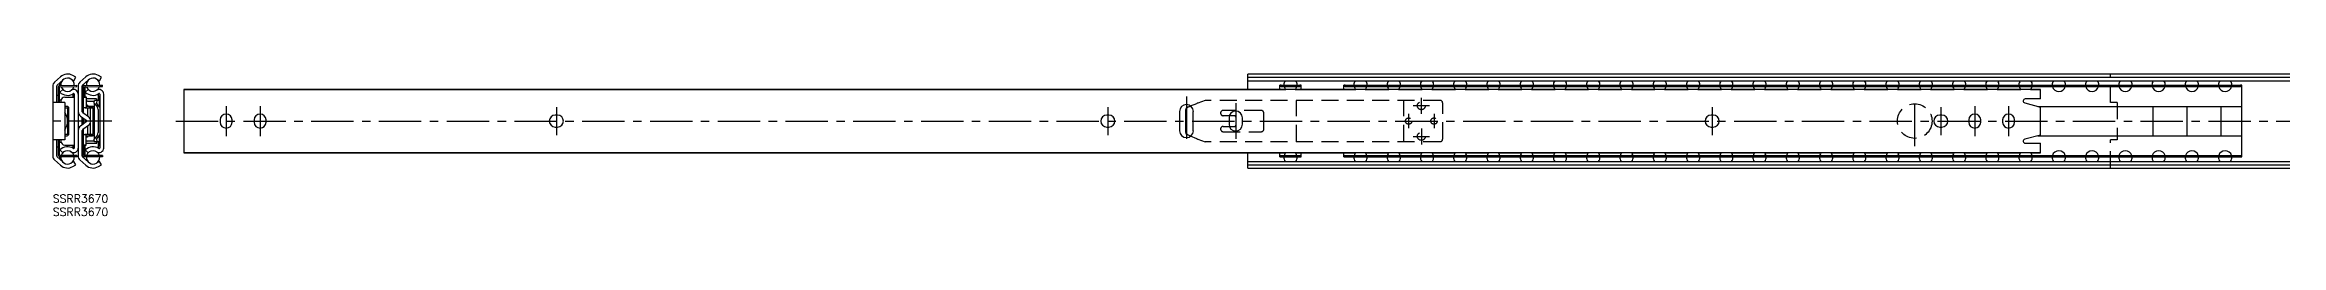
# Model space of a CAD drawing. Extents: x -3 to 1478, y -8 to 45.
# Drawn here: x -3 to 835, y -8 to 45 of the extents above; entities that cross this region are included whole.
import ezdxf

# ---------------------------------------------------------------- set-up
doc = ezdxf.new("R2010")
doc.units = 0
doc.header["$LTSCALE"] = 0.5
doc.linetypes.add('CENTER', pattern=[50.8, 31.75, -6.35, 6.35, -6.35])
doc.linetypes.add('DASHED', pattern=[19.05, 12.7, -6.35])
for name, color, linetype in [('MSM_CENTER', 1, 'CENTER'), ('MSM_CONTINUOUS', 7, 'CONTINUOUS'), ('MSM_DASHED', 4, 'DASHED'), ('MSM_PART_NUMBER', 7, 'CONTINUOUS')]:
    doc.layers.add(name, color=color, linetype=linetype)
doc.styles.get("Standard").update_dxf_attribs({"font": 'txt.shx', "height": 3, "bigfont": 'bigfont.shx'})

# ---------------------------------------------------------------- blocks, each defined once
blk = doc.blocks.new('*U3')
at = {"layer": 'MSM_PART_NUMBER'}
blk.add_text('SSRR3670', height=3, dxfattribs=at).set_placement((0, -3))
blk = doc.blocks.new('*U4')
at = {"layer": 'MSM_PART_NUMBER'}
blk.add_text('SSRR3670', height=3, dxfattribs=at).set_placement((0, -8))

msp = doc.modelspace()

# ---------------------------------------------------------------- linework, layer by layer
at = {"layer": 'MSM_CENTER'}
for p, q in [((425, 36.88), (425, 18.43)), ((443.46, 34.38), (443.46, 20.93)), ((513.05, 30.4), (513.05, 36.4)), ((698.01, 18.15), (698.01, 37.15)), ((22.1, 27.65), (-3, 27.65)), ((46.1, 27.65), (1477.65, 27.65)), ((65, 33.3), (65, 22)), ((77.7, 33.3), (77.7, 22)), ((188.8, 32.9), (188.8, 22.4)), ((395.5, 32.9), (395.5, 22.4)), ((508.3, 30.35), (508.3, 24.95)), ((516.05, 33.4), (510.05, 33.4)), ((517.8, 30.35), (517.8, 24.95)), ((622.1, 32.9), (622.1, 22.4)), ((707.8, 32.9), (707.8, 22.4)), ((720.5, 33.3), (720.5, 22)), ((733.2, 33.3), (733.2, 22)), ((787.3, 33.3), (787.3, 22)), ((800, 33.3), (800, 22)), ((812.7, 32.9), (812.7, 22.4)), ((510.05, 21.9), (516.05, 21.9)), ((513.05, 24.9), (513.05, 18.9))]:
    msp.add_line(p, q, dxfattribs=at)
at = {"layer": 'MSM_CONTINUOUS'}
for p, q in [((2.85, 44.25), (0.65, 42.24)), ((1.66, 41.14), (3.86, 43.15)), ((3.31, 42.4), (3.05, 42.4)), ((6.8, 43.46), (7.95, 42.8)), ((6.91, 43.4), (6.91, 43.4)), ((7.5, 43.06), (7.5, 42.86)), ((8.7, 44.1), (7.55, 44.76)), ((7.95, 42.8), (8.7, 44.1)), ((12.4, 44.25), (10.2, 42.24)), ((11.21, 41.14), (13.41, 43.15)), ((12.86, 42.4), (12.6, 42.4)), ((16.35, 43.46), (17.5, 42.8)), ((18.25, 44.1), (17.1, 44.76)), ((17.5, 42.8), (18.25, 44.1)), ((1471.4, 45.3), (448.01, 45.3)), ((448.01, 39.56), (448.01, 45.3)), ((448.01, 44.1), (1471.4, 44.1)), ((448.01, 42.8), (1471.4, 42.8)), ((0, 40.77), (0, 14.53)), ((4.5, 34.65), (0, 34.65)), ((1.5, 34.65), (1.5, 40.77)), ((1.5, 37.4), (2.05, 37.4)), ((2.05, 40.34), (2.05, 34.65)), ((2.5, 41.9), (2.5, 40.99)), ((2.55, 34.65), (2.55, 40.34)), ((2.55, 35.65), (3.14, 35.65)), ((3.75, 39.56), (2.67, 38.52)), ((2.74, 41.04), (9.05, 41.15)), ((2.75, 40.54), (9.06, 40.65)), ((3.05, 35.15), (3.05, 34.65)), ((4.5, 34.65), (4.5, 20.65)), ((4.55, 36.65), (8.05, 36.65)), ((7.5, 39.74), (7.5, 39.45)), ((7.5, 37.81), (7.5, 36.65)), ((8.05, 37.79), (8.05, 17.51)), ((9.06, 40.65), (9.05, 41.15)), ((9.55, 40.77), (9.55, 14.53)), ((11.05, 31.16), (11.05, 40.77)), ((11.55, 41.44), (11.55, 41.01)), ((11.55, 30.55), (11.55, 40.34)), ((11.55, 36.7), (11.6, 36.7)), ((11.55, 36.6), (12.55, 36.6)), ((11.6, 40.34), (11.6, 36.6)), ((11.74, 41.04), (18.05, 41.15)), ((11.75, 40.54), (18.06, 40.65)), ((12.1, 36.6), (12.1, 40.34)), ((12.1, 36.7), (12.55, 36.7)), ((13.3, 39.56), (12.22, 38.52)), ((12.3, 40.54), (12.72, 40.55)), ((12.55, 36.7), (12.55, 32.7)), ((13.05, 33.65), (12.55, 33.65)), ((16.14, 36), (13.05, 36)), ((13.05, 35.15), (15.55, 35.15)), ((13.05, 33.65), (13.05, 33.15)), ((15.59, 34.42), (15.67, 35.4)), ((15.59, 34.41), (15.59, 34.42)), ((15.59, 34.41), (15.59, 20.89)), ((15.63, 34.29), (16.77, 32.89)), ((17.6, 35.4), (15.67, 35.4)), ((16.48, 35.4), (16.39, 34.32)), ((16.4, 34.29), (17.53, 32.89)), ((16.55, 35.4), (16.55, 35.94)), ((17.05, 39.74), (17.05, 39.45)), ((17.05, 37.81), (17.05, 35.4)), ((17.46, 35.4), (17.46, 32.98)), ((17.51, 40.63), (18.61, 40.65)), ((17.55, 36.4), (17.55, 35.4)), ((17.6, 37.79), (17.6, 17.51)), ((18.06, 40.65), (18.05, 41.15)), ((18.05, 41.14), (18.6, 41.15)), ((18.61, 40.65), (18.6, 41.15)), ((19.1, 17.51), (19.1, 37.79)), ((49.1, 39.56), (49.1, 15.74)), ((49.1, 39.56), (462.21, 39.56)), ((745.1, 39.49), (49.1, 39.49)), ((460.01, 39.56), (460.01, 41.13)), ((460.51, 41.15), (467.51, 41.15)), ((460.51, 40.65), (467.51, 40.65)), ((465.81, 39.56), (488.44, 39.56)), ((468.01, 39.56), (468.01, 41.13)), ((484.01, 39.56), (484.01, 41.13)), ((484.51, 41.15), (820.11, 41.15)), ((484.51, 40.65), (820.11, 40.65)), ((492.04, 39.56), (500.91, 39.56)), ((504.51, 39.56), (513.38, 39.56)), ((516.98, 39.56), (525.84, 39.56)), ((529.44, 39.56), (538.31, 39.56)), ((541.91, 39.56), (550.78, 39.56)), ((554.38, 39.56), (563.24, 39.56)), ((566.84, 39.56), (575.71, 39.56)), ((579.31, 39.56), (588.18, 39.56)), ((591.78, 39.56), (600.64, 39.56)), ((604.24, 39.56), (613.11, 39.56)), ((616.71, 39.56), (625.58, 39.56)), ((629.18, 39.56), (638.04, 39.56)), ((641.64, 39.56), (650.51, 39.56)), ((654.11, 39.56), (662.98, 39.56)), ((666.58, 39.56), (675.44, 39.56)), ((679.04, 39.56), (687.91, 39.56)), ((691.51, 39.56), (700.38, 39.56)), ((703.98, 39.56), (712.84, 39.56)), ((716.44, 39.56), (725.31, 39.56)), ((728.91, 39.56), (737.78, 39.56)), ((739.25, 34.48), (745.1, 32.9)), ((745.1, 35.95), (739.45, 35.95)), ((741.38, 39.56), (745.1, 39.56)), ((745.1, 35.95), (745.1, 39.56)), ((820.61, 14.17), (820.61, 41.13)), ((5.35, 33.15), (4.5, 33.15)), ((4.5, 32.65), (5.35, 32.65)), ((5.55, 32.45), (5.55, 22.85)), ((6.05, 22.85), (6.05, 32.45)), ((10.4, 29.52), (12.57, 28)), ((12.57, 27.3), (10.4, 25.78)), ((11.05, 26.23), (11.05, 29.07)), ((13.43, 29.23), (11.26, 30.75)), ((11.26, 24.55), (13.43, 26.07)), ((11.55, 32.7), (12.55, 32.7)), ((11.55, 26.59), (11.55, 28.71)), ((12.3, 32.65), (14.89, 32.65)), ((14.89, 33.15), (12.55, 33.15)), ((13.05, 32.65), (13.05, 29.49)), ((13.05, 25.81), (13.05, 22.65)), ((13.55, 33.15), (15.55, 33.15)), ((14.05, 32.55), (14.05, 28.5)), ((14.05, 26.8), (14.05, 22.75)), ((15.09, 32.45), (15.09, 22.85)), ((16.97, 31.96), (16.97, 23.34)), ((62.75, 28.05), (62.75, 27.25)), ((67.25, 27.25), (67.25, 28.05)), ((75.45, 28.05), (75.45, 27.25)), ((79.95, 27.25), (79.95, 28.05)), ((189.2, 29.9), (188.4, 29.9)), ((188.4, 25.4), (189.2, 25.4)), ((395.9, 29.9), (395.1, 29.9)), ((395.1, 25.4), (395.9, 25.4)), ((422.42, 31.3), (422.42, 24)), ((424.75, 23.34), (424.75, 31.96)), ((425.01, 31.96), (425.01, 23.34)), ((425.37, 32.89), (426.55, 33.36)), ((426.63, 33.29), (425.63, 32.89)), ((427.57, 24), (427.57, 31.3)), ((440.96, 28.88), (440.96, 26.43)), ((443.2, 29.65), (441.08, 29.65)), ((441.08, 25.65), (443.2, 25.65)), ((443.46, 29.15), (443.46, 26.15)), ((443.68, 26.15), (443.68, 29.15)), ((445.96, 26.43), (445.96, 28.88)), ((622.5, 29.9), (621.7, 29.9)), ((621.7, 25.4), (622.5, 25.4)), ((708.2, 29.9), (707.4, 29.9)), ((707.4, 25.4), (708.2, 25.4)), ((718.25, 28.05), (718.25, 27.25)), ((722.75, 27.25), (722.75, 28.05)), ((730.95, 28.05), (730.95, 27.25)), ((735.45, 27.25), (735.45, 28.05)), ((744.17, 33.15), (820.61, 33.15)), ((745.1, 22.4), (745.1, 32.9)), ((4.5, 20.65), (0, 20.65)), ((1.5, 14.53), (1.5, 20.65)), ((1.5, 17.9), (2.05, 17.9)), ((2.05, 20.65), (2.05, 14.96)), ((2.55, 14.96), (2.55, 20.65)), ((3.14, 19.65), (2.55, 19.65)), ((2.67, 16.78), (3.75, 15.74)), ((3.05, 20.65), (3.05, 20.15)), ((5.35, 22.65), (4.5, 22.65)), ((4.5, 22.15), (5.35, 22.15)), ((4.55, 18.65), (8.05, 18.65)), ((7.5, 18.65), (7.5, 17.49)), ((11.05, 14.53), (11.05, 24.14)), ((11.55, 14.96), (11.55, 24.75)), ((11.55, 22.6), (12.55, 22.6)), ((11.55, 18.7), (12.55, 18.7)), ((11.55, 18.6), (11.6, 18.6)), ((11.6, 18.7), (11.6, 14.96)), ((12.1, 14.96), (12.1, 18.7)), ((12.1, 18.6), (12.55, 18.6)), ((12.22, 16.78), (13.3, 15.74)), ((14.89, 22.65), (12.3, 22.65)), ((12.55, 18.6), (12.55, 22.6)), ((12.55, 22.15), (14.89, 22.15)), ((13.05, 21.65), (12.55, 21.65)), ((13.05, 22.15), (13.05, 21.65)), ((15.55, 20.15), (13.05, 20.15)), ((13.05, 19.3), (16.14, 19.3)), ((15.55, 22.15), (13.55, 22.15)), ((15.59, 20.88), (15.59, 20.89)), ((15.67, 19.9), (15.59, 20.88)), ((16.77, 22.41), (15.63, 21.01)), ((17.6, 19.9), (15.67, 19.9)), ((16.39, 20.98), (16.48, 19.9)), ((17.53, 22.41), (16.4, 21.01)), ((16.55, 19.36), (16.55, 19.9)), ((17.05, 19.9), (17.05, 17.49)), ((17.46, 22.32), (17.46, 19.9)), ((17.55, 19.9), (17.55, 18.9)), ((426.55, 21.94), (425.37, 22.41)), ((425.63, 22.41), (426.63, 22.01)), ((745.1, 22.4), (739.25, 20.82)), ((739.45, 19.35), (745.1, 19.35)), ((744.17, 22.15), (820.61, 22.15)), ((745.1, 15.74), (745.1, 19.35)), ((0.65, 13.06), (2.85, 11.05)), ((3.86, 12.15), (1.66, 14.16)), ((2.5, 14.31), (2.5, 13.4)), ((9.05, 14.15), (2.74, 14.26)), ((9.06, 14.65), (2.75, 14.76)), ((3.31, 12.9), (3.05, 12.9)), ((7.95, 12.5), (6.8, 11.84)), ((6.91, 11.9), (6.91, 11.9)), ((7.5, 15.85), (7.5, 15.56)), ((7.5, 12.44), (7.5, 12.24)), ((7.55, 10.54), (8.7, 11.2)), ((8.7, 11.2), (7.95, 12.5)), ((9.06, 14.65), (9.05, 14.15)), ((10.2, 13.06), (12.4, 11.05)), ((13.41, 12.15), (11.21, 14.16)), ((11.55, 14.29), (11.55, 13.86)), ((18.05, 14.15), (11.74, 14.26)), ((18.06, 14.65), (11.75, 14.76)), ((12.72, 14.75), (12.3, 14.76)), ((12.86, 12.9), (12.6, 12.9)), ((17.5, 12.5), (16.35, 11.84)), ((17.05, 15.85), (17.05, 15.56)), ((17.1, 10.54), (18.25, 11.2)), ((18.25, 11.2), (17.5, 12.5)), ((18.61, 14.65), (17.51, 14.67)), ((18.06, 14.65), (18.05, 14.15)), ((18.6, 14.15), (18.05, 14.16)), ((18.61, 14.65), (18.6, 14.15)), ((49.1, 15.81), (745.1, 15.81)), ((49.1, 15.74), (462.21, 15.74)), ((448.01, 10), (448.01, 15.74)), ((448.01, 12.5), (1471.4, 12.5)), ((448.01, 11.2), (1471.4, 11.2)), ((448.01, 10), (1471.4, 10)), ((460.01, 14.17), (460.01, 15.74)), ((460.51, 14.65), (467.51, 14.65)), ((460.51, 14.15), (467.51, 14.15)), ((465.81, 15.74), (488.44, 15.74)), ((468.01, 14.17), (468.01, 15.74)), ((484.01, 14.17), (484.01, 15.74)), ((484.51, 14.65), (820.11, 14.65)), ((484.51, 14.15), (820.11, 14.15)), ((492.04, 15.74), (500.91, 15.74)), ((504.51, 15.74), (513.38, 15.74)), ((516.98, 15.74), (525.84, 15.74)), ((529.44, 15.74), (538.31, 15.74)), ((541.91, 15.74), (550.78, 15.74)), ((554.38, 15.74), (563.24, 15.74)), ((566.84, 15.74), (575.71, 15.74)), ((579.31, 15.74), (588.18, 15.74)), ((591.78, 15.74), (600.64, 15.74)), ((604.24, 15.74), (613.11, 15.74)), ((616.71, 15.74), (625.58, 15.74)), ((629.18, 15.74), (638.04, 15.74)), ((641.64, 15.74), (650.51, 15.74)), ((654.11, 15.74), (662.98, 15.74)), ((666.58, 15.74), (675.44, 15.74)), ((679.04, 15.74), (687.91, 15.74)), ((691.51, 15.74), (700.38, 15.74)), ((703.98, 15.74), (712.84, 15.74)), ((716.44, 15.74), (725.31, 15.74)), ((728.91, 15.74), (737.78, 15.74)), ((741.38, 15.74), (745.1, 15.74))]:
    msp.add_line(p, q, dxfattribs=at)
for centre, radius, start, end in [((2, 40.77), 2, 132.38758, 180), ((5.55, 41.3), 4, 59.99444, 132.38758), ((5.55, 41.3), 2.5, 356.15708, 185.84292), ((11.55, 40.77), 2, 132.38758, 180), ((15.1, 41.3), 4, 59.99444, 132.38758), ((15.1, 41.3), 2.5, 356.37782, 185.62218), ((464.01, 41.3), 2.5, 143.10045, 183.43981), ((464.01, 41.3), 2.5, 356.56019, 36.89955), ((490.24, 41.3), 2.5, 143.10045, 183.43981), ((490.24, 41.3), 2.5, 356.56019, 36.89955), ((502.71, 41.3), 2.5, 143.10045, 183.43981), ((502.71, 41.3), 2.5, 356.56019, 36.89955), ((515.18, 41.3), 2.5, 143.10045, 183.43981), ((515.18, 41.3), 2.5, 356.56019, 36.89955), ((527.64, 41.3), 2.5, 143.10045, 183.43981), ((527.64, 41.3), 2.5, 356.56019, 36.89955), ((540.11, 41.3), 2.5, 143.10045, 183.43981), ((540.11, 41.3), 2.5, 356.56019, 36.89955), ((552.58, 41.3), 2.5, 143.10045, 183.43981), ((552.58, 41.3), 2.5, 356.56019, 36.89955), ((565.04, 41.3), 2.5, 143.10045, 183.43981), ((565.04, 41.3), 2.5, 356.56019, 36.89955), ((577.51, 41.3), 2.5, 143.10045, 183.43981), ((577.51, 41.3), 2.5, 356.56019, 36.89955), ((589.98, 41.3), 2.5, 143.10045, 183.43981), ((589.98, 41.3), 2.5, 356.56019, 36.89955), ((602.44, 41.3), 2.5, 143.10045, 183.43981), ((602.44, 41.3), 2.5, 356.56019, 36.89955), ((614.91, 41.3), 2.5, 143.10045, 183.43981), ((614.91, 41.3), 2.5, 356.56019, 36.89955), ((627.38, 41.3), 2.5, 143.10045, 183.43981), ((627.38, 41.3), 2.5, 356.56019, 36.89955), ((639.84, 41.3), 2.5, 143.10045, 183.43981), ((639.84, 41.3), 2.5, 356.56019, 36.89955), ((652.31, 41.3), 2.5, 143.10045, 183.43981), ((652.31, 41.3), 2.5, 356.56019, 36.89955), ((664.78, 41.3), 2.5, 143.10045, 183.43981), ((664.78, 41.3), 2.5, 356.56019, 36.89955), ((677.24, 41.3), 2.5, 143.10045, 183.43981), ((677.24, 41.3), 2.5, 356.56019, 36.89955), ((689.71, 41.3), 2.5, 143.10045, 183.43981), ((689.71, 41.3), 2.5, 356.56019, 36.89955), ((702.18, 41.3), 2.5, 143.10045, 183.43981), ((702.18, 41.3), 2.5, 356.56019, 36.89955), ((714.64, 41.3), 2.5, 143.10045, 183.43981), ((714.64, 41.3), 2.5, 356.56019, 36.89955), ((727.11, 41.3), 2.5, 143.10045, 183.43981), ((727.11, 41.3), 2.5, 356.56019, 36.89955), ((739.58, 41.3), 2.5, 143.10045, 183.43981), ((739.58, 41.3), 2.5, 356.56019, 36.89955), ((752.04, 41.3), 2.5, 143.10045, 183.43981), ((752.04, 41.3), 2.5, 356.56019, 36.89955), ((764.51, 41.3), 2.5, 143.10045, 183.43981), ((764.51, 41.3), 2.5, 356.56019, 36.89955), ((776.98, 41.3), 2.5, 143.10045, 183.43981), ((776.98, 41.3), 2.5, 356.56019, 36.89955), ((789.44, 41.3), 2.5, 143.10045, 183.43981), ((789.44, 41.3), 2.5, 356.56019, 36.89955), ((801.91, 41.3), 2.5, 143.10045, 183.43981), ((801.91, 41.3), 2.5, 356.56019, 36.89955), ((814.38, 41.3), 2.5, 143.10045, 183.43981), ((814.38, 41.3), 2.5, 356.56019, 36.89955), ((2, 40.77), 0.5, 132.38758, 180), ((2.75, 40.34), 0.7, 91, 180), ((2.75, 40.34), 0.2, 91, 180), ((5.55, 41.3), 4, 223.95, 303.20382), ((4.55, 35.15), 1.5, 90, 180), ((5.55, 41.3), 2.5, 197.52444, 344.47556), ((7.85, 37.79), 1.7, 0, 123.20382), ((7, 36.4), 1, 14.47751, 60), ((7.85, 37.79), 0.2, 0, 123.20382), ((11.55, 40.77), 0.5, 132.38758, 180), ((11.75, 40.34), 0.7, 91, 180), ((11.75, 40.34), 0.2, 91, 180), ((12.3, 40.34), 0.7, 167.76124, 180), ((12.3, 40.34), 0.2, 91, 180), ((15.1, 41.3), 4, 223.95, 303.20382), ((13.05, 34), 2, 89.99968, 104.4507), ((13.05, 33.15), 2, 89.99968, 104.4507), ((15.1, 41.3), 2.5, 197.2951, 344.7049), ((15.55, 51.34), 16.19, 269.9997, 270.34377), ((15.77, 34.41), 0.181, 182.54987, 222.66591), ((16.05, 34), 2, 75.5493, 87.52834), ((16.42, 34.32), 0.0352, 178.49597, 222.9813), ((17.4, 37.79), 1.7, 0, 123.20382), ((16.55, 36.4), 1, 0, 60), ((17.4, 37.79), 0.2, 0, 123.20382), ((425, 31.3), 2.58, 0, 180), ((460.76, 26.81), 14.34, 90.99867, 92.99829), ((460.76, 26.31), 14.34, 90.99864, 92.99838), ((464.01, 41.3), 2.5, 195.06825, 226.52733), ((464.01, 41.3), 2.5, 313.47267, 344.93175), ((467.26, 26.81), 14.34, 87.00171, 89.00133), ((467.26, 26.31), 14.34, 87.00162, 89.00136), ((484.76, 26.81), 14.34, 90.99867, 92.99829), ((484.76, 26.31), 14.34, 90.99864, 92.99838), ((490.24, 41.3), 2.5, 195.06825, 226.52733), ((490.24, 41.3), 2.5, 313.47267, 344.93175), ((502.71, 41.3), 2.5, 195.06825, 226.52733), ((502.71, 41.3), 2.5, 313.47267, 344.93175), ((515.18, 41.3), 2.5, 195.06825, 226.52733), ((515.18, 41.3), 2.5, 313.47267, 344.93175), ((527.64, 41.3), 2.5, 195.06825, 226.52733), ((527.64, 41.3), 2.5, 313.47267, 344.93175), ((540.11, 41.3), 2.5, 195.06825, 226.52733), ((540.11, 41.3), 2.5, 313.47267, 344.93175), ((552.58, 41.3), 2.5, 195.06825, 226.52733), ((552.58, 41.3), 2.5, 313.47267, 344.93175), ((565.04, 41.3), 2.5, 195.06825, 226.52733), ((565.04, 41.3), 2.5, 313.47267, 344.93175), ((577.51, 41.3), 2.5, 195.06825, 226.52733), ((577.51, 41.3), 2.5, 313.47267, 344.93175), ((589.98, 41.3), 2.5, 195.06825, 226.52733), ((589.98, 41.3), 2.5, 313.47267, 344.93175), ((602.44, 41.3), 2.5, 195.06825, 226.52733), ((602.44, 41.3), 2.5, 313.47267, 344.93175), ((614.91, 41.3), 2.5, 195.06825, 226.52733), ((614.91, 41.3), 2.5, 313.47267, 344.93175), ((627.38, 41.3), 2.5, 195.06825, 226.52733), ((627.38, 41.3), 2.5, 313.47267, 344.93175), ((639.84, 41.3), 2.5, 195.06825, 226.52733), ((639.84, 41.3), 2.5, 313.47267, 344.93175), ((652.31, 41.3), 2.5, 195.06825, 226.52733), ((652.31, 41.3), 2.5, 313.47267, 344.93175), ((664.78, 41.3), 2.5, 195.06825, 226.52733), ((664.78, 41.3), 2.5, 313.47267, 344.93175), ((677.24, 41.3), 2.5, 195.06825, 226.52733), ((677.24, 41.3), 2.5, 313.47267, 344.93175), ((689.71, 41.3), 2.5, 195.06825, 226.52733), ((689.71, 41.3), 2.5, 313.47267, 344.93175), ((702.18, 41.3), 2.5, 195.06825, 226.52733), ((702.18, 41.3), 2.5, 313.47267, 344.93175), ((714.64, 41.3), 2.5, 195.06825, 226.52733), ((714.64, 41.3), 2.5, 313.47267, 344.93175), ((727.11, 41.3), 2.5, 195.06825, 226.52733), ((727.11, 41.3), 2.5, 313.47267, 344.93175), ((739.58, 41.3), 2.5, 195.06825, 226.52733), ((739.45, 35.2), 0.75, 90, 254.91196), ((739.58, 41.3), 2.5, 313.47267, 344.93175), ((752.04, 41.3), 2.5, 195.06825, 344.93175), ((764.51, 41.3), 2.5, 195.06825, 344.93175), ((776.98, 41.3), 2.5, 195.06825, 344.93175), ((789.44, 41.3), 2.5, 195.06825, 344.93175), ((801.91, 41.3), 2.5, 195.06825, 344.93175), ((814.38, 41.3), 2.5, 195.06825, 344.93175), ((819.86, 26.81), 14.34, 87.00171, 89.00133), ((819.86, 26.31), 14.34, 87.00162, 89.00136), ((-0.45, 27.65), 6, 325.58849, 34.41151), ((5.35, 32.45), 0.7, 0, 90), ((5.35, 32.45), 0.2, 0, 90), ((11.55, 31.16), 2, 180, 234.88799), ((11.55, 24.14), 2, 125.11201, 180), ((11.55, 31.16), 0.5, 180, 234.88799), ((12.3, 33.35), 0.7, 248.21321, 270), ((12.32, 27.65), 0.426, 305.11201, 54.88799), ((12.32, 27.65), 1.93, 305.11201, 54.88799), ((13.55, 32.65), 0.501, 89.99996, 97.05133), ((13.95, 32.55), 0.1, 0, 90), ((14.89, 32.45), 0.7, 0, 90), ((14.89, 32.45), 0.2, 0, 90), ((15.55, 49.4), 16.24, 269.99998, 270.12941), ((14.82, 31.99), 2.15, 359.04463, 24.8157), ((17.13, 32.58), 0.51, 22.77426, 37.65763), ((65, 28.05), 2.25, 0, 180), ((65, 27.25), 2.25, 180, 0), ((77.7, 28.05), 2.25, 0, 180), ((77.7, 27.25), 2.25, 180, 0), ((188.4, 27.65), 2.25, 90, 270), ((189.2, 27.65), 2.25, 270, 90), ((395.1, 27.65), 2.25, 90, 270), ((395.9, 27.65), 2.25, 270, 90), ((425.76, 31.97), 1, 112.52743, 180.6224), ((426.01, 31.97), 1, 112.52743, 180.6224), ((443.46, 28.88), 2.5, 0, 180), ((443.46, 26.43), 2.5, 180, 0), ((442.97, 29.16), 0.49, 358.86181, 88.77168), ((442.97, 26.14), 0.49, 271.22832, 1.13819), ((443.17, 29.14), 0.516, 1.61428, 86.01922), ((443.17, 26.16), 0.516, 273.98078, 358.38572), ((621.7, 27.65), 2.25, 90, 270), ((622.5, 27.65), 2.25, 270, 90), ((707.4, 27.65), 2.25, 90, 270), ((708.2, 27.65), 2.25, 270, 90), ((720.5, 28.05), 2.25, 0, 180), ((720.5, 27.25), 2.25, 180, 0), ((733.2, 28.05), 2.25, 0, 180), ((733.2, 27.25), 2.25, 180, 0), ((5.55, 14), 4, 56.79618, 136.05), ((4.55, 20.15), 1.5, 180, 270), ((5.35, 22.85), 0.7, 270, 0), ((5.35, 22.85), 0.2, 270, 0), ((7.85, 17.51), 1.7, 236.79618, 0), ((7, 18.9), 1, 300, 345.52249), ((7.85, 17.51), 0.2, 236.79618, 0), ((11.55, 24.14), 0.5, 125.11201, 180), ((12.3, 21.95), 0.7, 90, 111.78679), ((15.1, 14), 4, 56.79618, 136.05), ((13.05, 22.15), 2, 255.5493, 270.00032), ((13.05, 21.3), 2, 255.5493, 270.00032), ((13.55, 22.65), 0.501, 262.94867, 270.00004), ((13.95, 22.75), 0.1, 270, 0), ((14.89, 22.85), 0.7, 270, 0), ((14.89, 22.85), 0.2, 270, 0), ((15.55, 5.9), 16.24, 89.87059, 90.00002), ((15.55, 3.96), 16.19, 89.65623, 90.0003), ((15.77, 20.88), 0.188, 138.13672, 176.6475), ((16.05, 21.3), 2, 272.47166, 284.4507), ((16.42, 20.98), 0.0355, 137.24341, 181.27933), ((17.4, 17.51), 1.7, 236.79618, 0), ((14.82, 23.31), 2.15, 335.1843, 0.95537), ((16.55, 18.9), 1, 300, 0), ((17.4, 17.51), 0.2, 236.79618, 0), ((17.13, 22.72), 0.51, 322.34237, 337.22574), ((425, 24), 2.58, 180, 0), ((425.76, 23.33), 1, 179.3776, 247.47257), ((426.01, 23.33), 1, 179.3776, 247.47257), ((739.45, 20.1), 0.75, 105.08804, 270), ((2, 14.53), 2, 180, 227.61242), ((2, 14.53), 0.5, 180, 227.61242), ((2.75, 14.96), 0.7, 180, 269), ((2.75, 14.96), 0.2, 180, 269), ((5.55, 14), 4, 227.61242, 300.00556), ((5.55, 14), 2.5, 174.15708, 3.84292), ((5.55, 14), 2.5, 15.52444, 162.47556), ((11.55, 14.53), 2, 180, 227.61242), ((11.75, 14.96), 0.7, 180, 269), ((11.55, 14.53), 0.5, 180, 227.61242), ((11.75, 14.96), 0.2, 180, 269), ((12.3, 14.96), 0.7, 180, 192.23876), ((12.3, 14.96), 0.2, 180, 269), ((15.1, 14), 4, 227.61242, 300.00556), ((15.1, 14), 2.5, 174.37782, 3.62218), ((15.1, 14), 2.5, 15.2951, 162.7049), ((460.76, 28.99), 14.34, 267.00162, 269.00136), ((460.76, 28.49), 14.34, 267.00171, 269.00133), ((464.01, 14), 2.5, 176.56019, 216.89955), ((464.01, 14), 2.5, 133.47267, 164.93175), ((464.01, 14), 2.5, 15.06825, 46.52733), ((464.01, 14), 2.5, 323.10045, 3.43981), ((467.26, 28.99), 14.34, 270.99864, 272.99838), ((467.26, 28.49), 14.34, 270.99867, 272.99829), ((484.76, 28.99), 14.34, 267.00162, 269.00136), ((484.76, 28.49), 14.34, 267.00171, 269.00133), ((490.24, 14), 2.5, 176.56019, 216.89955), ((490.24, 14), 2.5, 133.47267, 164.93175), ((490.24, 14), 2.5, 15.06825, 46.52733), ((490.24, 14), 2.5, 323.10045, 3.43981), ((502.71, 14), 2.5, 176.56019, 216.89955), ((502.71, 14), 2.5, 133.47267, 164.93175), ((502.71, 14), 2.5, 15.06825, 46.52733), ((502.71, 14), 2.5, 323.10045, 3.43981), ((515.18, 14), 2.5, 176.56019, 216.89955), ((515.18, 14), 2.5, 133.47267, 164.93175), ((515.18, 14), 2.5, 15.06825, 46.52733), ((515.18, 14), 2.5, 323.10045, 3.43981), ((527.64, 14), 2.5, 176.56019, 216.89955), ((527.64, 14), 2.5, 133.47267, 164.93175), ((527.64, 14), 2.5, 15.06825, 46.52733), ((527.64, 14), 2.5, 323.10045, 3.43981), ((540.11, 14), 2.5, 176.56019, 216.89955), ((540.11, 14), 2.5, 133.47267, 164.93175), ((540.11, 14), 2.5, 15.06825, 46.52733), ((540.11, 14), 2.5, 323.10045, 3.43981), ((552.58, 14), 2.5, 176.56019, 216.89955), ((552.58, 14), 2.5, 133.47267, 164.93175), ((552.58, 14), 2.5, 15.06825, 46.52733), ((552.58, 14), 2.5, 323.10045, 3.43981), ((565.04, 14), 2.5, 176.56019, 216.89955), ((565.04, 14), 2.5, 133.47267, 164.93175), ((565.04, 14), 2.5, 15.06825, 46.52733), ((565.04, 14), 2.5, 323.10045, 3.43981), ((577.51, 14), 2.5, 176.56019, 216.89955), ((577.51, 14), 2.5, 133.47267, 164.93175), ((577.51, 14), 2.5, 15.06825, 46.52733), ((577.51, 14), 2.5, 323.10045, 3.43981), ((589.98, 14), 2.5, 176.56019, 216.89955), ((589.98, 14), 2.5, 133.47267, 164.93175), ((589.98, 14), 2.5, 15.06825, 46.52733), ((589.98, 14), 2.5, 323.10045, 3.43981), ((602.44, 14), 2.5, 176.56019, 216.89955), ((602.44, 14), 2.5, 133.47267, 164.93175), ((602.44, 14), 2.5, 15.06825, 46.52733), ((602.44, 14), 2.5, 323.10045, 3.43981), ((614.91, 14), 2.5, 176.56019, 216.89955), ((614.91, 14), 2.5, 133.47267, 164.93175), ((614.91, 14), 2.5, 15.06825, 46.52733), ((614.91, 14), 2.5, 323.10045, 3.43981), ((627.38, 14), 2.5, 176.56019, 216.89955), ((627.38, 14), 2.5, 133.47267, 164.93175), ((627.38, 14), 2.5, 15.06825, 46.52733), ((627.38, 14), 2.5, 323.10045, 3.43981), ((639.84, 14), 2.5, 176.56019, 216.89955), ((639.84, 14), 2.5, 133.47267, 164.93175), ((639.84, 14), 2.5, 15.06825, 46.52733), ((639.84, 14), 2.5, 323.10045, 3.43981), ((652.31, 14), 2.5, 176.56019, 216.89955), ((652.31, 14), 2.5, 133.47267, 164.93175), ((652.31, 14), 2.5, 15.06825, 46.52733), ((652.31, 14), 2.5, 323.10045, 3.43981), ((664.78, 14), 2.5, 176.56019, 216.89955), ((664.78, 14), 2.5, 133.47267, 164.93175), ((664.78, 14), 2.5, 15.06825, 46.52733), ((664.78, 14), 2.5, 323.10045, 3.43981), ((677.24, 14), 2.5, 176.56019, 216.89955), ((677.24, 14), 2.5, 133.47267, 164.93175), ((677.24, 14), 2.5, 15.06825, 46.52733), ((677.24, 14), 2.5, 323.10045, 3.43981), ((689.71, 14), 2.5, 176.56019, 216.89955), ((689.71, 14), 2.5, 133.47267, 164.93175), ((689.71, 14), 2.5, 15.06825, 46.52733), ((689.71, 14), 2.5, 323.10045, 3.43981), ((702.18, 14), 2.5, 176.56019, 216.89955), ((702.18, 14), 2.5, 133.47267, 164.93175), ((702.18, 14), 2.5, 15.06825, 46.52733), ((702.18, 14), 2.5, 323.10045, 3.43981), ((714.64, 14), 2.5, 176.56019, 216.89955), ((714.64, 14), 2.5, 133.47267, 164.93175), ((714.64, 14), 2.5, 15.06825, 46.52733), ((714.64, 14), 2.5, 323.10045, 3.43981), ((727.11, 14), 2.5, 176.56019, 216.89955), ((727.11, 14), 2.5, 133.47267, 164.93175), ((727.11, 14), 2.5, 15.06825, 46.52733), ((727.11, 14), 2.5, 323.10045, 3.43981), ((739.58, 14), 2.5, 176.56019, 216.89955), ((739.58, 14), 2.5, 133.47267, 164.93175), ((739.58, 14), 2.5, 15.06825, 46.52733), ((739.58, 14), 2.5, 323.10045, 3.43981), ((752.04, 14), 2.5, 176.56019, 216.89955), ((752.04, 14), 2.5, 15.06825, 164.93175), ((752.04, 14), 2.5, 323.10045, 3.43981), ((764.51, 14), 2.5, 176.56019, 216.89955), ((764.51, 14), 2.5, 15.06825, 164.93175), ((764.51, 14), 2.5, 323.10045, 3.43981), ((776.98, 14), 2.5, 176.56019, 216.89955), ((776.98, 14), 2.5, 15.06825, 164.93175), ((776.98, 14), 2.5, 323.10045, 3.43981), ((789.44, 14), 2.5, 176.56019, 216.89955), ((789.44, 14), 2.5, 15.06825, 164.93175), ((789.44, 14), 2.5, 323.10045, 3.43981), ((801.91, 14), 2.5, 176.56019, 216.89955), ((801.91, 14), 2.5, 15.06825, 164.93175), ((801.91, 14), 2.5, 323.10045, 3.43981), ((814.38, 14), 2.5, 176.56019, 216.89955), ((814.38, 14), 2.5, 15.06825, 164.93175), ((814.38, 14), 2.5, 323.10045, 3.43981), ((819.86, 28.99), 14.34, 270.99864, 272.99838), ((819.86, 28.49), 14.34, 270.99867, 272.99829)]:
    msp.add_arc(centre, radius, start, end, dxfattribs=at)
at = {"layer": 'MSM_DASHED'}
for p, q in [((771.4, 34.65), (771.4, 45.3)), ((426.55, 33.36), (428.92, 34.29)), ((432.04, 35.4), (429.26, 34.42)), ((520.05, 35.4), (432.04, 35.4)), ((466.25, 19.9), (466.25, 35.4)), ((506.55, 19.9), (506.55, 35.4)), ((521.05, 20.9), (521.05, 34.4)), ((773.9, 34.65), (771.4, 34.65)), ((773.9, 34.65), (773.9, 20.65)), ((441.08, 29.65), (438.79, 29.65)), ((438.79, 25.65), (441.08, 25.65)), ((453.01, 31.65), (438.8, 31.65)), ((454.01, 24.65), (454.01, 30.65)), ((428.92, 21.01), (426.55, 21.94)), ((429.26, 20.88), (432.04, 19.9)), ((520.05, 19.9), (432.04, 19.9)), ((438.8, 23.65), (453.01, 23.65)), ((771.4, 10), (771.4, 20.65)), ((773.9, 20.65), (771.4, 20.65))]:
    msp.add_line(p, q, dxfattribs=at)
for centre, radius in [((513.05, 33.4), 1.5), ((698.01, 27.65), 6.5), ((508.3, 27.65), 1.2), ((517.8, 27.65), 1.2), ((513.05, 21.9), 1.5)]:
    msp.add_circle(centre, radius, dxfattribs=at)
for centre, radius, start, end in [((432.67, 24.76), 10.25, 109.47459, 111.4673), ((520.05, 34.4), 1, 0, 90), ((438.8, 30.65), 1, 90, 270), ((438.8, 24.65), 1, 90, 270), ((453.01, 30.65), 1, 0.01701, 89.95893), ((432.68, 30.55), 10.26, 248.53376, 250.52435), ((453.01, 24.65), 1, 270.04107, 359.98299), ((520.05, 20.9), 1, 270, 0)]:
    msp.add_arc(centre, radius, start, end, dxfattribs=at)

# ---------------------------------------------------------------- block references
at = {"layer": 'MSM_CONTINUOUS'}
for name in ['*U3', '*U4']:
    msp.add_blockref(name, (0, 0), dxfattribs=at)

doc.saveas('drawing.dxf')
